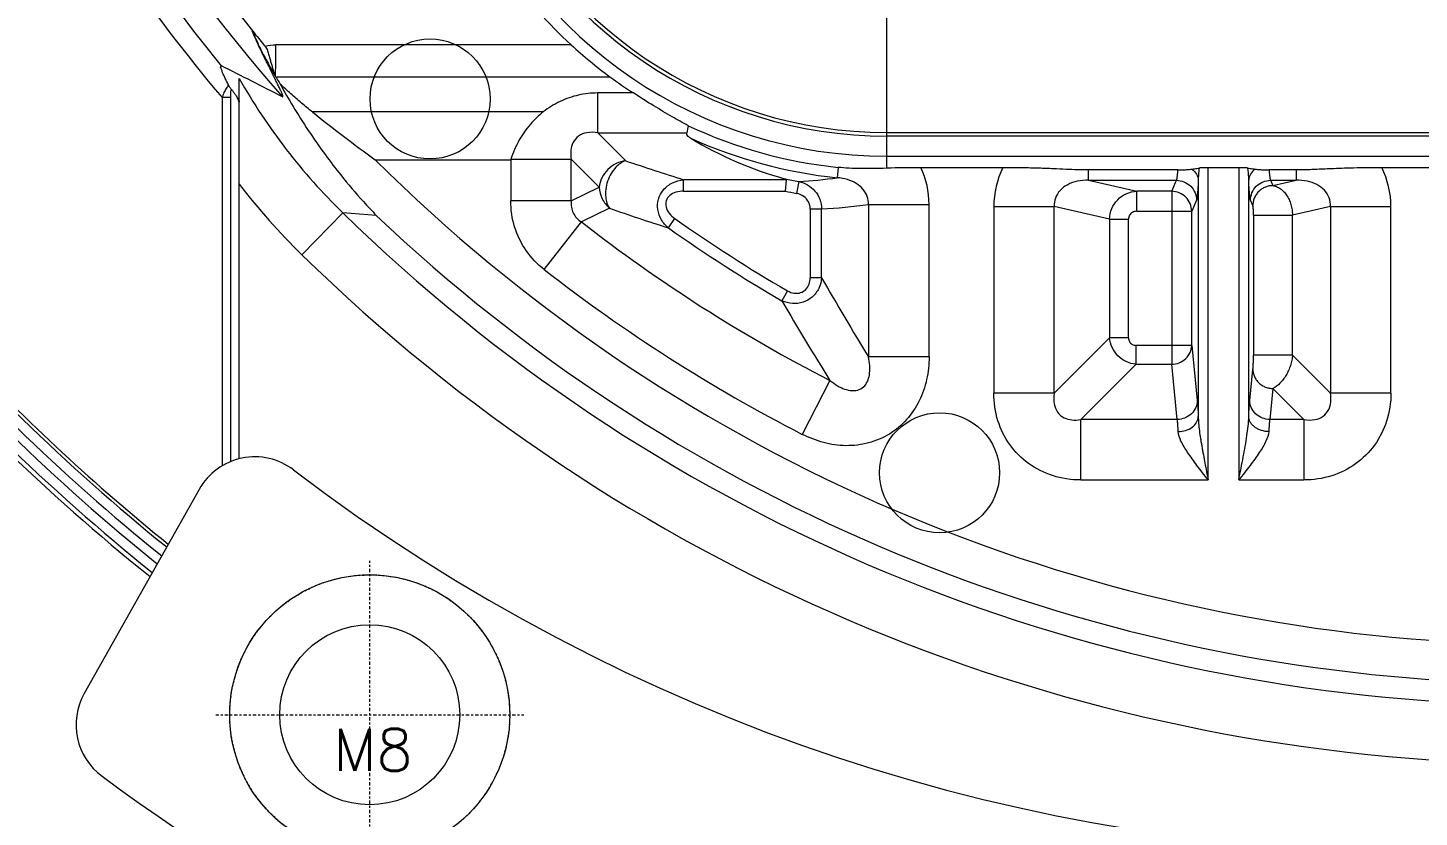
# Model space of a CAD drawing. Header units: millimetres. Extents: x 2432 to 4206, y 1282 to 1824.
# Drawn here: x 2733.2 to 2802.7, y 1474.6 to 1514 of the extents above; entities that cross this region are included whole.
import ezdxf

# ---------------------------------------------------------------- set-up
doc = ezdxf.new("R2010")
doc.units = ezdxf.units.MM
doc.linetypes.add('CENTER', pattern=[0.6, 0.375, -0.075, 0.075, -0.075])
doc.linetypes.add('HIDDEN', pattern=[0.2, 0.1, -0.1])
doc.layers.add('core', color=7, linetype='Continuous', lineweight=20)
doc.layers.add('screw', color=33, linetype='Continuous', lineweight=13)
doc.styles.add('TXT', font='txt.shx', dxfattribs={"bigfont": 'gbcbig.shx'})

# ---------------------------------------------------------------- blocks, each defined once
blk = doc.blocks.new('screw_m8_i')
at = {"layer": 'screw', "color": 1, "linetype": 'CENTER', "ltscale": 0.435384}
for p, q in [((0, -7.7), (0, 7.7)), ((-7.7, 0), (7.7, 0))]:
    blk.add_line(p, q, dxfattribs=at)
at = {"layer": 'screw', "color": 8, "linetype": 'HIDDEN', "ltscale": 0.435384}
blk.add_circle((0, 0), 7, dxfattribs=at)
at = {"layer": 'screw'}
blk.add_circle((0, 0), 4.5, dxfattribs=at)
at = {"layer": 'screw', "color": 6, "style": 'TXT'}
blk.add_text('M8', height=2.1, dxfattribs=at).set_placement((-1.82, -2.8))

msp = doc.modelspace()

# ---------------------------------------------------------------- linework, layer by layer
at = {"layer": 'core'}
for p, q in [((2776.116, 1507.026), (2776.116, 1517.465)), ((2760.335, 1513.196), (2745.569, 1513.196)), ((2743.751, 1492.501), (2743.751, 1511.514)), ((2745.57, 1511.601), (2762.271, 1511.601)), ((2761.668, 1508.795), (2761.668, 1510.788)), ((2763.453, 1510.788), (2761.668, 1510.788)), ((2742.885, 1510.557), (2742.885, 1492.144)), ((2743.318, 1510.556), (2742.885, 1510.557)), ((2743.318, 1492.36), (2743.318, 1510.556)), ((2743.751, 1510.401), (2743.751, 1510.327)), ((2758.944, 1509.842), (2747.401, 1509.842)), ((2761.668, 1508.795), (2763.065, 1507.398)), ((2761.668, 1508.795), (2766.117, 1508.795)), ((2776.116, 1508.809), (2820.336, 1508.809)), ((2820.336, 1508.63), (2776.116, 1508.63)), ((2750.542, 1507.449), (2757.319, 1507.449)), ((2757.319, 1507.472), (2757.319, 1505.388)), ((2757.319, 1507.472), (2760.344, 1507.472)), ((2761.741, 1506.075), (2760.344, 1507.472)), ((2760.344, 1505.388), (2760.344, 1507.472)), ((2776.116, 1507.625), (2820.336, 1507.625)), ((2773.689, 1507.067), (2773.635, 1506.55)), ((2781.921, 1507.054), (2777.823, 1507.054)), ((2790.673, 1506.941), (2786.206, 1506.941)), ((2786.206, 1506.421), (2786.206, 1506.941)), ((2793.713, 1507.054), (2792.187, 1507.054)), ((2792.187, 1491.438), (2792.187, 1507.054)), ((2793.713, 1507.054), (2793.713, 1491.438)), ((2796.579, 1506.941), (2795.227, 1506.941)), ((2796.579, 1506.941), (2796.579, 1506.421)), ((2805.217, 1507.054), (2800.863, 1507.054)), ((2760.344, 1505.388), (2761.741, 1506.075)), ((2765.963, 1505.881), (2765.963, 1506.448)), ((2771.105, 1506.448), (2765.963, 1506.448)), ((2765.963, 1505.881), (2771.046, 1505.881)), ((2771.046, 1505.881), (2771.105, 1506.448)), ((2771.718, 1506.359), (2771.61, 1505.77)), ((2786.206, 1506.421), (2790.603, 1506.421)), ((2786.206, 1506.421), (2788.611, 1505.871)), ((2790.36, 1505.871), (2788.611, 1505.871)), ((2788.611, 1504.874), (2788.611, 1505.871)), ((2790.36, 1505.871), (2790.603, 1506.421)), ((2790.36, 1505.871), (2790.36, 1497.226)), ((2791.687, 1506.438), (2791.687, 1494.61)), ((2794.213, 1494.61), (2794.213, 1506.438)), ((2795.297, 1506.421), (2796.579, 1506.421)), ((2795.297, 1506.421), (2795.415, 1506.155)), ((2795.415, 1506.155), (2796.579, 1506.421)), ((2760.344, 1505.388), (2757.319, 1505.388)), ((2775.205, 1505.214), (2775.205, 1497.589)), ((2775.205, 1505.214), (2778.231, 1505.214)), ((2778.231, 1497.589), (2778.231, 1505.214)), ((2791.603, 1505.424), (2791.359, 1504.874)), ((2794.415, 1505.158), (2794.297, 1505.424)), ((2746.875, 1502.702), (2748.928, 1504.8)), ((2750.597, 1504.669), (2748.928, 1504.8)), ((2762.261, 1505.023), (2760.854, 1504.344)), ((2765.2, 1504.043), (2765.527, 1504.506)), ((2772.29, 1504.989), (2772.29, 1501.548)), ((2772.29, 1504.989), (2772.858, 1504.989)), ((2772.858, 1501.548), (2772.858, 1504.989)), ((2781.465, 1505.114), (2781.465, 1495.787)), ((2781.465, 1505.114), (2784.491, 1505.114)), ((2787.253, 1504.483), (2784.491, 1505.114)), ((2784.491, 1495.787), (2784.491, 1505.114)), ((2787.253, 1504.483), (2788.198, 1504.483)), ((2787.253, 1504.483), (2787.253, 1498.549)), ((2788.198, 1498.549), (2788.198, 1504.483)), ((2788.611, 1504.874), (2791.359, 1504.874)), ((2791.359, 1498.171), (2791.359, 1504.874)), ((2794.453, 1504.681), (2796.398, 1504.681)), ((2794.453, 1504.681), (2794.453, 1497.683)), ((2798.294, 1505.114), (2796.398, 1504.681)), ((2796.398, 1497.683), (2796.398, 1504.681)), ((2798.294, 1505.114), (2801.32, 1505.114)), ((2798.294, 1505.114), (2798.294, 1495.787)), ((2801.32, 1495.787), (2801.32, 1505.114)), ((2758.995, 1501.957), (2760.854, 1504.344)), ((2772.858, 1501.548), (2772.29, 1501.548)), ((2771.154, 1500.895), (2770.869, 1500.404)), ((2784.491, 1495.787), (2787.253, 1498.549)), ((2788.198, 1498.549), (2787.253, 1498.549)), ((2778.231, 1497.589), (2775.205, 1497.589)), ((2791.359, 1498.171), (2788.577, 1498.171)), ((2788.577, 1497.226), (2788.577, 1498.171)), ((2791.359, 1498.171), (2791.639, 1495.409)), ((2796.398, 1497.683), (2794.453, 1497.683)), ((2796.398, 1497.683), (2798.294, 1495.787)), ((2788.577, 1497.226), (2785.814, 1494.463)), ((2788.577, 1497.226), (2790.36, 1497.226)), ((2790.64, 1494.463), (2790.36, 1497.226)), ((2794.261, 1495.409), (2794.418, 1496.961)), ((2773.277, 1496.412), (2771.894, 1493.721)), ((2784.491, 1495.787), (2781.465, 1495.787)), ((2795.418, 1496.016), (2795.26, 1494.463)), ((2796.97, 1494.463), (2795.418, 1496.016)), ((2801.32, 1495.787), (2798.294, 1495.787)), ((2790.64, 1494.463), (2785.814, 1494.463)), ((2785.814, 1491.438), (2785.814, 1494.463)), ((2796.97, 1494.463), (2795.26, 1494.463)), ((2796.97, 1494.463), (2796.97, 1491.438)), ((2785.814, 1491.438), (2792.187, 1491.438)), ((2793.713, 1491.438), (2796.97, 1491.438)), ((2741.738, 1490.966), (2736.001, 1480.769))]:
    msp.add_line(p, q, dxfattribs=at)
for centre, radius in [((2753.287, 1510.489), 3), ((2778.757, 1491.799), 3), ((2750.27, 1479.701), 7), ((2750.27, 1479.701), 4.5)]:
    msp.add_circle(centre, radius, dxfattribs=at)
for centre, radius, start, end in [((2809.281, 1566.489), 84.503, 182.75328, 221.40986), ((2809.281, 1566.489), 83.513, 182.75328, 219.05351), ((2776.116, 1530.309), 22.684, 65, 270), ((2776.116, 1530.309), 21.679, 65, 270), ((2776.116, 1530.309), 21.5, 65, 270), ((2809.281, 1566.489), 85.826, 207.99191, 219.28428), ((2809.281, 1566.489), 86.815, 208.76351, 220.11081), ((2776.116, 1530.309), 23.279, 204.56468, 227.31831), ((2803.251, 1566.489), 102.331, 208.93165, 231.31336), ((2803.251, 1566.489), 102.106, 208.92854, 231.29263), ((2803.251, 1566.489), 101.607, 209.11833, 231.2463), ((2803.251, 1566.489), 101.159, 209.25993, 231.20428), ((2803.251, 1566.489), 100.659, 209.19379, 231.15706), ((2808.497, 1565.85), 82.501, 219.05168, 219.65896), ((2775.587, 1529.739), 22.501, 227.3264, 233.71754), ((2552.809, 1134.295), 422.952, 62.83571, 63.2997), ((2769.488, 1526.013), 29.542, 209.40081, 225.89388), ((2771.703, 1527.065), 30.365, 210.61398, 211.42562), ((2728.001, 1503.578), 17.135, 23.19551, 24.06571), ((2734.665, 1504.769), 10.69, 31.79263, 32.81096), ((2803.565, 1580.329), 90.127, 231.45233, 233.9626), ((2915.031, 1475.933), 152.497, 167.4184, 167.55535), ((2776.116, 1530.309), 23.368, 244.87901, 264.0382), ((2776.116, 1530.309), 23.888, 245.7813, 264.0382), ((2809.281, 1566.489), 83.282, 225.14633, 267.20266), ((2814.166, 1658.294), 159.314, 251.2913, 252.38809), ((2770.165, 1531.618), 25.307, 273.51894, 277.88215), ((2777.833, 1455.144), 51.91, 90.01162, 91.89547), ((2773.884, 1505.215), 4.347, 359.98435, 25.02834), ((2785.81, 1505.116), 4.345, 153.50259, 180.01412), ((2796.975, 1505.116), 4.344, 359.98446, 26.49882), ((2769.848, 1526.21), 32.868, 217.43822, 225.6592), ((2776.116, 1530.309), 24.351, 257.90147, 259.59393), ((2776.116, 1530.309), 24.949, 258.27416, 259.59393), ((2771.487, 1531.699), 26.745, 272.93737, 277.99136), ((2809.281, 1566.489), 86.302, 225.62682, 267.84392), ((2809.281, 1566.489), 85.238, 226.49032, 267.20136), ((2814.251, 1655.939), 159.62, 250.9912, 252.10321), ((2809.281, 1566.489), 75.871, 234.78115, 239.83223), ((2809.281, 1566.489), 78.785, 232.0722, 242.80656), ((2809.281, 1566.489), 76.438, 234.78115, 239.83223), ((2809.281, 1566.489), 89.237, 225.62682, 268.15566), ((2809.281, 1566.489), 81.811, 232.0722, 242.80656), ((2925.938, 1589.64), 176.617, 209.91871, 211.41194), ((2926.473, 1591.533), 180.325, 210.3552, 211.83661), ((2803.251, 1566.489), 100.5, 223.15179, 231.1419), ((2744.527, 1489.397), 3.2, 52.70186, 150.6372), ((2803.251, 1566.489), 93.711, 232.70186, 307.32513), ((2738.79, 1479.2), 3.2, 150.6372, 233.55477), ((2803.251, 1566.489), 111.711, 233.55477, 306.46929)]:
    msp.add_arc(centre, radius, start, end, dxfattribs=at)
for centre, major_axis, ratio, start_param, end_param in [((2776.116, 1530.456), (0, 23.392), 0.99998, -3.774967, -3.713649), ((2776.116, 1525.749), (0, 19.951), 0.973528, -3.670431, -3.407487)]:
    msp.add_ellipse(centre, major_axis=major_axis, ratio=ratio, start_param=start_param, end_param=end_param, dxfattribs=at)
for points, knots in [([(2745.905, 1510.595), (2745.913, 1510.591), (2745.958, 1510.624), (2745.898, 1510.701), (2745.872, 1510.801), (2745.806, 1510.937), (2745.727, 1511.108), (2745.643, 1511.277), (2745.559, 1511.445), (2745.469, 1511.625), (2745.352, 1511.859), (2745.238, 1512.09), (2745.127, 1512.315), (2745.025, 1512.521), (2744.905, 1512.768), (2744.766, 1513.062), (2744.582, 1513.44), (2744.467, 1513.732), (2744.392, 1513.896)], [0, 0, 0, 0, 0.00796, 0.031915, 0.060266, 0.099104, 0.152725, 0.215834, 0.253032, 0.306629, 0.380841, 0.46729, 0.517957, 0.586216, 0.655677, 0.743122, 0.852204, 1, 1, 1, 1]), ([(2744.394, 1513.897), (2744.517, 1513.626), (2744.742, 1513.102), (2745.134, 1512.364), (2745.396, 1511.895), (2745.53, 1511.667)], [0, 0, 0, 0, 0.356096, 0.682926, 1, 1, 1, 1]), ([(2745.048, 1513.122), (2745.036, 1513.128), (2745.008, 1513.138), (2745.023, 1513.18), (2744.995, 1513.19), (2744.983, 1513.196)], [0, 0, 0, 0, 0.38245, 0.614128, 1, 1, 1, 1]), ([(2745.048, 1513.122), (2745.092, 1513.052), (2745.164, 1512.908), (2745.219, 1512.677), (2745.288, 1512.47), (2745.343, 1512.268), (2745.399, 1512.082), (2745.444, 1511.909), (2745.488, 1511.75), (2745.531, 1511.658), (2745.559, 1511.612)], [0, 0, 0, 0, 0.154195, 0.298521, 0.445219, 0.564068, 0.691592, 0.809696, 0.899409, 1, 1, 1, 1]), ([(2745.559, 1511.651), (2745.564, 1511.826), (2745.571, 1512.17), (2745.568, 1512.685), (2745.569, 1513.026), (2745.569, 1513.196)], [0, 0, 0, 0, 0.338842, 0.669299, 1, 1, 1, 1]), ([(2743.216, 1511.176), (2743.182, 1511.241), (2743.119, 1511.367), (2743.03, 1511.553), (2742.954, 1511.724), (2742.883, 1511.88), (2742.856, 1512.012), (2742.794, 1512.103), (2742.841, 1512.151), (2742.852, 1512.146)], [0, 0, 0, 0, 0.205608, 0.397896, 0.575971, 0.735384, 0.871991, 0.966877, 1, 1, 1, 1]), ([(2745.57, 1511.601), (2745.565, 1511.609), (2745.551, 1511.623), (2745.555, 1511.643), (2745.559, 1511.651)], [0, 0, 0, 0, 0.515323, 1, 1, 1, 1]), ([(2743.216, 1511.176), (2743.17, 1511.129), (2743.082, 1511.011), (2742.977, 1510.8), (2742.914, 1510.642), (2742.886, 1510.557)], [0, 0, 0, 0, 0.278551, 0.617057, 1, 1, 1, 1]), ([(2743.358, 1510.964), (2743.34, 1510.983), (2743.306, 1511.026), (2743.258, 1511.097), (2743.229, 1511.149), (2743.216, 1511.176)], [0, 0, 0, 0, 0.303895, 0.648281, 1, 1, 1, 1]), ([(2743.318, 1510.556), (2743.318, 1510.608), (2743.32, 1510.706), (2743.328, 1510.843), (2743.345, 1510.926), (2743.358, 1510.964)], [0, 0, 0, 0, 0.384082, 0.708698, 1, 1, 1, 1]), ([(2743.358, 1510.964), (2743.39, 1510.929), (2743.455, 1510.847), (2743.55, 1510.713), (2743.614, 1510.616), (2743.647, 1510.565)], [0, 0, 0, 0, 0.291338, 0.63428, 1, 1, 1, 1]), ([(2745.79, 1511.234), (2746, 1510.855), (2746.452, 1510.071), (2747.203, 1508.887), (2748, 1507.748), (2748.914, 1506.555), (2749.768, 1505.55), (2750.38, 1504.895), (2750.597, 1504.669)], [0, 0, 0, 0, 0.159214, 0.332534, 0.515297, 0.670392, 0.884928, 1, 1, 1, 1]), ([(2747.401, 1509.842), (2747.22, 1509.987), (2746.857, 1510.285), (2746.321, 1510.75), (2745.968, 1511.07), (2745.791, 1511.233)], [0, 0, 0, 0, 0.328098, 0.662001, 1, 1, 1, 1]), ([(2761.668, 1510.788), (2761.347, 1510.788), (2760.699, 1510.716), (2759.769, 1510.395), (2759.206, 1510.046), (2758.945, 1509.842)], [0, 0, 0, 0, 0.328583, 0.660689, 1, 1, 1, 1]), ([(2766.196, 1509.151), (2765.926, 1509.297), (2765.348, 1509.624), (2764.428, 1510.16), (2763.786, 1510.565), (2763.453, 1510.788)], [0, 0, 0, 0, 0.288163, 0.623256, 1, 1, 1, 1]), ([(2758.944, 1509.842), (2758.709, 1509.658), (2758.263, 1509.225), (2757.7, 1508.424), (2757.428, 1507.799), (2757.319, 1507.461)], [0, 0, 0, 0, 0.306813, 0.634194, 1, 1, 1, 1]), ([(2761.668, 1508.795), (2761.489, 1508.827), (2761.151, 1508.841), (2760.69, 1508.666), (2760.408, 1508.325), (2760.3, 1507.904), (2760.318, 1507.621), (2760.344, 1507.472)], [0, 0, 0, 0, 0.240097, 0.436772, 0.630518, 0.799875, 1, 1, 1, 1]), ([(2766.317, 1508.523), (2766.273, 1508.55), (2766.199, 1508.601), (2766.121, 1508.695), (2766.111, 1508.767), (2766.117, 1508.795)], [0, 0, 0, 0, 0.431941, 0.750809, 1, 1, 1, 1]), ([(2763.065, 1507.398), (2762.901, 1507.381), (2762.572, 1507.284), (2762.155, 1506.984), (2761.856, 1506.568), (2761.759, 1506.239), (2761.741, 1506.075)], [0, 0, 0, 0, 0.24677, 0.500032, 0.753278, 1, 1, 1, 1]), ([(2763.065, 1507.398), (2762.878, 1507.34), (2762.598, 1507.141), (2762.323, 1506.762), (2762.146, 1506.386), (2762.058, 1505.979), (2762.047, 1505.512), (2762.148, 1505.183), (2762.261, 1505.023)], [0, 0, 0, 0, 0.20962, 0.348716, 0.499995, 0.651275, 0.790374, 1, 1, 1, 1]), ([(2775.205, 1505.214), (2775.21, 1505.348), (2775.165, 1505.628), (2774.941, 1505.999), (2774.59, 1506.288), (2774.143, 1506.482), (2773.81, 1506.54), (2773.635, 1506.55)], [0, 0, 0, 0, 0.176955, 0.363331, 0.559441, 0.768472, 1, 1, 1, 1]), ([(2776.116, 1507.026), (2775.883, 1507.018), (2775.445, 1507.007), (2774.817, 1507.004), (2774.24, 1507.021), (2773.869, 1507.049), (2773.689, 1507.067)], [0, 0, 0, 0, 0.288092, 0.540685, 0.776551, 1, 1, 1, 1]), ([(2786.206, 1506.941), (2786.024, 1506.941), (2785.648, 1506.947), (2785.062, 1506.97), (2784.416, 1506.999), (2783.684, 1507.027), (2782.842, 1507.048), (2782.241, 1507.054), (2781.921, 1507.054)], [0, 0, 0, 0, 0.127279, 0.262926, 0.410731, 0.579624, 0.775998, 1, 1, 1, 1]), ([(2790.603, 1506.421), (2790.614, 1506.438), (2790.626, 1506.495), (2790.643, 1506.601), (2790.659, 1506.756), (2790.668, 1506.874), (2790.673, 1506.941)], [0, 0, 0, 0, 0.114718, 0.321589, 0.617957, 1, 1, 1, 1]), ([(2790.676, 1506.941), (2790.761, 1506.941), (2790.925, 1506.944), (2791.156, 1506.958), (2791.301, 1506.972), (2791.369, 1506.98)], [0, 0, 0, 0, 0.368136, 0.707588, 1, 1, 1, 1]), ([(2791.369, 1506.98), (2791.413, 1506.985), (2791.499, 1506.996), (2791.62, 1507.013), (2791.697, 1507.025), (2791.733, 1507.031)], [0, 0, 0, 0, 0.369164, 0.70274, 1, 1, 1, 1]), ([(2791.369, 1506.98), (2791.463, 1506.912), (2791.614, 1506.75), (2791.684, 1506.537), (2791.687, 1506.438)], [0, 0, 0, 0, 0.540878, 1, 1, 1, 1]), ([(2791.731, 1507.031), (2791.725, 1506.979), (2791.704, 1506.782), (2791.689, 1506.584), (2791.687, 1506.438)], [0, 0, 0, 0, 0.264536, 1, 1, 1, 1]), ([(2792.187, 1507.054), (2792.125, 1507.054), (2792.01, 1507.052), (2791.859, 1507.045), (2791.769, 1507.037), (2791.733, 1507.031)], [0, 0, 0, 0, 0.407886, 0.757994, 1, 1, 1, 1]), ([(2794.169, 1507.031), (2794.133, 1507.037), (2794.043, 1507.045), (2793.891, 1507.052), (2793.775, 1507.054), (2793.713, 1507.054)], [0, 0, 0, 0, 0.241407, 0.591544, 1, 1, 1, 1]), ([(2794.169, 1507.031), (2794.204, 1507.025), (2794.28, 1507.013), (2794.401, 1506.996), (2794.487, 1506.985), (2794.532, 1506.98)], [0, 0, 0, 0, 0.293918, 0.628991, 1, 1, 1, 1]), ([(2794.213, 1506.438), (2794.212, 1506.485), (2794.206, 1506.683), (2794.187, 1506.88), (2794.169, 1507.031)], [0, 0, 0, 0, 0.235374, 1, 1, 1, 1]), ([(2794.532, 1506.98), (2794.437, 1506.912), (2794.286, 1506.75), (2794.216, 1506.537), (2794.213, 1506.438)], [0, 0, 0, 0, 0.540878, 1, 1, 1, 1]), ([(2794.532, 1506.98), (2794.599, 1506.972), (2794.744, 1506.958), (2794.975, 1506.944), (2795.139, 1506.941), (2795.224, 1506.941)], [0, 0, 0, 0, 0.292311, 0.631786, 1, 1, 1, 1]), ([(2795.227, 1506.941), (2795.232, 1506.874), (2795.241, 1506.756), (2795.257, 1506.601), (2795.274, 1506.495), (2795.287, 1506.438), (2795.297, 1506.421)], [0, 0, 0, 0, 0.382043, 0.678411, 0.885282, 1, 1, 1, 1]), ([(2800.863, 1507.054), (2800.625, 1507.054), (2800.156, 1507.051), (2799.487, 1507.037), (2798.888, 1507.019), (2798.376, 1506.998), (2797.937, 1506.98), (2797.552, 1506.963), (2797.207, 1506.951), (2796.887, 1506.943), (2796.68, 1506.941), (2796.579, 1506.941)], [0, 0, 0, 0, 0.166541, 0.328578, 0.468187, 0.58609, 0.687193, 0.775798, 0.855381, 0.928973, 1, 1, 1, 1]), ([(2761.741, 1506.075), (2761.752, 1505.875), (2761.86, 1505.479), (2762.109, 1505.152), (2762.261, 1505.023)], [0, 0, 0, 0, 0.5, 1, 1, 1, 1]), ([(2765.199, 1504.043), (2765.063, 1504.156), (2764.824, 1504.434), (2764.637, 1504.944), (2764.661, 1505.49), (2764.928, 1505.981), (2765.388, 1506.331), (2765.77, 1506.433), (2765.963, 1506.448)], [0, 0, 0, 0, 0.162174, 0.327986, 0.485867, 0.647385, 0.823257, 1, 1, 1, 1]), ([(2765.963, 1505.881), (2765.831, 1505.881), (2765.582, 1505.849), (2765.258, 1505.69), (2765.061, 1505.412), (2765.06, 1505.07), (2765.232, 1504.752), (2765.419, 1504.582), (2765.527, 1504.506)], [0, 0, 0, 0, 0.186977, 0.352745, 0.499384, 0.646312, 0.812534, 1, 1, 1, 1]), ([(2771.105, 1506.448), (2771.107, 1506.467), (2771.057, 1506.484), (2771.028, 1506.494), (2771.013, 1506.499)], [0, 0, 0, 0, 0.538858, 1, 1, 1, 1]), ([(2771.718, 1506.359), (2771.873, 1506.328), (2772.175, 1506.212), (2772.544, 1505.9), (2772.796, 1505.48), (2772.857, 1505.154), (2772.858, 1504.989)], [0, 0, 0, 0, 0.247239, 0.493958, 0.742826, 1, 1, 1, 1]), ([(2786.206, 1506.421), (2786.017, 1506.429), (2785.655, 1506.402), (2785.158, 1506.23), (2784.765, 1505.938), (2784.524, 1505.546), (2784.482, 1505.252), (2784.491, 1505.114)], [0, 0, 0, 0, 0.233788, 0.444683, 0.643716, 0.828752, 1, 1, 1, 1]), ([(2787.253, 1504.483), (2787.256, 1504.664), (2787.334, 1505.024), (2787.638, 1505.474), (2788.079, 1505.786), (2788.433, 1505.868), (2788.611, 1505.871)], [0, 0, 0, 0, 0.255067, 0.503403, 0.749833, 1, 1, 1, 1]), ([(2791.359, 1504.874), (2791.359, 1505.004), (2791.306, 1505.265), (2791.083, 1505.596), (2790.752, 1505.818), (2790.489, 1505.871), (2790.36, 1505.871)], [0, 0, 0, 0, 0.249614, 0.499599, 0.749819, 1, 1, 1, 1]), ([(2790.603, 1506.421), (2790.729, 1506.42), (2790.989, 1506.364), (2791.331, 1506.149), (2791.545, 1505.808), (2791.602, 1505.549), (2791.603, 1505.424)], [0, 0, 0, 0, 0.242665, 0.500405, 0.757886, 1, 1, 1, 1]), ([(2791.687, 1506.438), (2791.681, 1506.27), (2791.67, 1505.986), (2791.638, 1505.651), (2791.625, 1505.477), (2791.603, 1505.425)], [0, 0, 0, 0, 0.497086, 0.835065, 1, 1, 1, 1]), ([(2794.297, 1505.424), (2794.275, 1505.475), (2794.263, 1505.648), (2794.23, 1505.983), (2794.22, 1506.269), (2794.213, 1506.438)], [0, 0, 0, 0, 0.162817, 0.500868, 1, 1, 1, 1]), ([(2794.297, 1505.424), (2794.298, 1505.549), (2794.355, 1505.808), (2794.569, 1506.149), (2794.911, 1506.364), (2795.171, 1506.42), (2795.297, 1506.421)], [0, 0, 0, 0, 0.242113, 0.499594, 0.757334, 1, 1, 1, 1]), ([(2795.415, 1506.155), (2795.385, 1506.155), (2795.324, 1506.152), (2795.232, 1506.139), (2795.139, 1506.117), (2795.046, 1506.085), (2794.955, 1506.044), (2794.867, 1505.992), (2794.784, 1505.932), (2794.708, 1505.863), (2794.639, 1505.786), (2794.578, 1505.704), (2794.527, 1505.616), (2794.485, 1505.525), (2794.453, 1505.433), (2794.431, 1505.34), (2794.418, 1505.248), (2794.415, 1505.188), (2794.415, 1505.158)], [0, 0, 0, 0, 0.057318, 0.116584, 0.177613, 0.240192, 0.304065, 0.36894, 0.434495, 0.500387, 0.566261, 0.631767, 0.696564, 0.760334, 0.822791, 0.883686, 0.94281, 1, 1, 1, 1]), ([(2795.415, 1506.155), (2795.479, 1506.147), (2795.611, 1506.112), (2795.794, 1506.011), (2795.932, 1505.892), (2796.033, 1505.777), (2796.104, 1505.679), (2796.169, 1505.573), (2796.226, 1505.459), (2796.276, 1505.339), (2796.318, 1505.214), (2796.352, 1505.084), (2796.373, 1504.97), (2796.386, 1504.874), (2796.395, 1504.784), (2796.398, 1504.72), (2796.398, 1504.681)], [0, 0, 0, 0, 0.101942, 0.209851, 0.32537, 0.386249, 0.449193, 0.514079, 0.580642, 0.64865, 0.717829, 0.78788, 0.85848, 0.899108, 0.939744, 1, 1, 1, 1]), ([(2798.294, 1505.114), (2798.302, 1505.26), (2798.256, 1505.561), (2798.006, 1505.951), (2797.617, 1506.234), (2797.127, 1506.403), (2796.768, 1506.429), (2796.579, 1506.421)], [0, 0, 0, 0, 0.180767, 0.364613, 0.559468, 0.765717, 1, 1, 1, 1]), ([(2758.995, 1501.957), (2758.651, 1502.228), (2758.035, 1502.871), (2757.449, 1504.069), (2757.321, 1504.95), (2757.319, 1505.388)], [0, 0, 0, 0, 0.333227, 0.666431, 1, 1, 1, 1]), ([(2760.344, 1505.388), (2760.333, 1505.284), (2760.337, 1505.077), (2760.43, 1504.783), (2760.605, 1504.529), (2760.766, 1504.399), (2760.854, 1504.344)], [0, 0, 0, 0, 0.256056, 0.500698, 0.745044, 1, 1, 1, 1]), ([(2772.29, 1504.989), (2772.288, 1505.109), (2772.231, 1505.355), (2771.978, 1505.647), (2771.736, 1505.743), (2771.61, 1505.77)], [0, 0, 0, 0, 0.321705, 0.652962, 1, 1, 1, 1]), ([(2794.453, 1504.681), (2794.453, 1504.692), (2794.453, 1504.718), (2794.453, 1504.758), (2794.452, 1504.799), (2794.451, 1504.838), (2794.449, 1504.876), (2794.447, 1504.913), (2794.445, 1504.949), (2794.442, 1504.982), (2794.44, 1505.014), (2794.436, 1505.051), (2794.431, 1505.091), (2794.424, 1505.129), (2794.419, 1505.15), (2794.415, 1505.158)], [0, 0, 0, 0, 0.06938, 0.163666, 0.245873, 0.327317, 0.407245, 0.484922, 0.559627, 0.630679, 0.6973, 0.758881, 0.865271, 0.946624, 1, 1, 1, 1]), ([(2788.611, 1504.874), (2788.538, 1504.871), (2788.394, 1504.839), (2788.236, 1504.688), (2788.2, 1504.55), (2788.198, 1504.483)], [0, 0, 0, 0, 0.349302, 0.67928, 1, 1, 1, 1]), ([(2772.858, 1501.549), (2772.846, 1501.364), (2772.749, 1501.002), (2772.417, 1500.564), (2771.944, 1500.291), (2771.398, 1500.224), (2771.034, 1500.321), (2770.869, 1500.404)], [0, 0, 0, 0, 0.205262, 0.403683, 0.594963, 0.794361, 1, 1, 1, 1]), ([(2771.154, 1500.895), (2771.258, 1500.837), (2771.475, 1500.754), (2771.813, 1500.783), (2772.086, 1500.953), (2772.256, 1501.226), (2772.289, 1501.439), (2772.29, 1501.548)], [0, 0, 0, 0, 0.220978, 0.419452, 0.608042, 0.797095, 1, 1, 1, 1]), ([(2788.577, 1497.226), (2788.408, 1497.238), (2788.073, 1497.328), (2787.654, 1497.627), (2787.356, 1498.046), (2787.265, 1498.38), (2787.253, 1498.549)], [0, 0, 0, 0, 0.251457, 0.5, 0.748543, 1, 1, 1, 1]), ([(2788.198, 1498.549), (2788.201, 1498.483), (2788.23, 1498.349), (2788.378, 1498.203), (2788.511, 1498.173), (2788.577, 1498.171)], [0, 0, 0, 0, 0.340046, 0.664084, 1, 1, 1, 1]), ([(2773.277, 1496.412), (2773.397, 1496.315), (2773.631, 1496.151), (2774.003, 1495.972), (2774.374, 1495.886), (2774.743, 1495.93), (2775.032, 1496.138), (2775.198, 1496.444), (2775.271, 1496.793), (2775.273, 1497.182), (2775.235, 1497.448), (2775.205, 1497.59)], [0, 0, 0, 0, 0.135662, 0.248799, 0.360516, 0.466456, 0.563164, 0.660525, 0.765054, 0.87327, 1, 1, 1, 1]), ([(2790.36, 1497.226), (2790.489, 1497.227), (2790.747, 1497.278), (2791.077, 1497.486), (2791.302, 1497.799), (2791.357, 1498.048), (2791.359, 1498.171)], [0, 0, 0, 0, 0.255807, 0.508901, 0.75679, 1, 1, 1, 1]), ([(2794.418, 1496.961), (2794.424, 1497.015), (2794.431, 1497.1), (2794.438, 1497.218), (2794.444, 1497.315), (2794.448, 1497.412), (2794.45, 1497.493), (2794.452, 1497.555), (2794.453, 1497.6), (2794.453, 1497.642), (2794.453, 1497.669), (2794.453, 1497.683)], [0, 0, 0, 0, 0.225401, 0.354914, 0.490232, 0.626972, 0.760439, 0.824542, 0.886175, 0.944823, 1, 1, 1, 1]), ([(2796.398, 1497.683), (2796.395, 1497.64), (2796.386, 1497.555), (2796.365, 1497.426), (2796.335, 1497.297), (2796.286, 1497.125), (2796.206, 1496.916), (2796.084, 1496.679), (2795.94, 1496.464), (2795.734, 1496.225), (2795.55, 1496.08), (2795.418, 1496.016)], [0, 0, 0, 0, 0.063473, 0.128368, 0.194374, 0.261154, 0.395579, 0.528853, 0.658038, 0.780831, 1, 1, 1, 1]), ([(2794.418, 1496.961), (2794.419, 1496.933), (2794.422, 1496.876), (2794.436, 1496.789), (2794.458, 1496.701), (2794.491, 1496.614), (2794.533, 1496.528), (2794.584, 1496.446), (2794.645, 1496.367), (2794.714, 1496.295), (2794.791, 1496.23), (2794.873, 1496.172), (2794.961, 1496.124), (2795.051, 1496.084), (2795.143, 1496.053), (2795.236, 1496.032), (2795.328, 1496.019), (2795.388, 1496.016), (2795.418, 1496.016)], [0, 0, 0, 0, 0.055599, 0.113163, 0.172591, 0.233745, 0.296443, 0.360453, 0.425502, 0.491272, 0.557412, 0.623547, 0.689295, 0.75428, 0.818144, 0.880565, 0.941263, 1, 1, 1, 1]), ([(2785.814, 1491.438), (2785.339, 1491.438), (2784.409, 1491.577), (2783.168, 1492.2), (2782.211, 1493.165), (2781.6, 1494.4), (2781.465, 1495.319), (2781.465, 1495.787)], [0, 0, 0, 0, 0.208486, 0.405045, 0.599612, 0.794593, 1, 1, 1, 1]), ([(2784.491, 1495.787), (2784.459, 1495.608), (2784.445, 1495.27), (2784.62, 1494.809), (2784.961, 1494.527), (2785.382, 1494.419), (2785.665, 1494.437), (2785.814, 1494.463)], [0, 0, 0, 0, 0.240097, 0.436772, 0.630518, 0.799875, 1, 1, 1, 1]), ([(2791.639, 1495.409), (2791.638, 1495.29), (2791.578, 1495.043), (2791.36, 1494.721), (2791.021, 1494.519), (2790.765, 1494.465), (2790.64, 1494.463)], [0, 0, 0, 0, 0.236014, 0.491001, 0.751725, 1, 1, 1, 1]), ([(2791.639, 1495.409), (2791.65, 1495.298), (2791.669, 1495.032), (2791.681, 1494.766), (2791.687, 1494.61)], [0, 0, 0, 0, 0.417361, 1, 1, 1, 1]), ([(2794.213, 1494.61), (2794.219, 1494.766), (2794.232, 1495.032), (2794.25, 1495.298), (2794.261, 1495.409)], [0, 0, 0, 0, 0.582639, 1, 1, 1, 1]), ([(2795.26, 1494.463), (2795.135, 1494.465), (2794.879, 1494.519), (2794.54, 1494.721), (2794.322, 1495.043), (2794.262, 1495.29), (2794.261, 1495.409)], [0, 0, 0, 0, 0.248275, 0.508999, 0.763986, 1, 1, 1, 1]), ([(2801.32, 1495.787), (2801.32, 1495.312), (2801.181, 1494.382), (2800.557, 1493.141), (2799.592, 1492.184), (2798.358, 1491.573), (2797.438, 1491.438), (2796.97, 1491.438)], [0, 0, 0, 0, 0.208486, 0.405045, 0.599612, 0.794593, 1, 1, 1, 1]), ([(2796.97, 1494.463), (2797.149, 1494.431), (2797.487, 1494.417), (2797.949, 1494.592), (2798.231, 1494.934), (2798.338, 1495.355), (2798.321, 1495.638), (2798.294, 1495.787)], [0, 0, 0, 0, 0.240097, 0.436772, 0.630518, 0.799875, 1, 1, 1, 1]), ([(2790.688, 1493.855), (2790.682, 1493.973), (2790.669, 1494.176), (2790.651, 1494.379), (2790.64, 1494.463)], [0, 0, 0, 0, 0.582338, 1, 1, 1, 1]), ([(2790.688, 1493.855), (2790.812, 1493.857), (2791.058, 1493.901), (2791.391, 1494.054), (2791.617, 1494.309), (2791.685, 1494.514), (2791.687, 1494.61)], [0, 0, 0, 0, 0.271395, 0.54426, 0.789177, 1, 1, 1, 1]), ([(2791.687, 1494.61), (2791.689, 1494.496), (2791.702, 1494.257), (2791.743, 1493.89), (2791.79, 1493.571), (2791.833, 1493.307), (2791.868, 1493.104), (2791.904, 1492.899), (2791.955, 1492.624), (2792.048, 1492.136), (2792.131, 1491.718), (2792.187, 1491.438)], [0, 0, 0, 0, 0.107158, 0.222465, 0.34458, 0.407715, 0.471964, 0.536822, 0.601944, 0.733111, 1, 1, 1, 1]), ([(2793.713, 1491.438), (2793.787, 1491.825), (2793.938, 1492.563), (2794.124, 1493.617), (2794.209, 1494.291), (2794.213, 1494.61)], [0, 0, 0, 0, 0.36813, 0.702604, 1, 1, 1, 1]), ([(2795.212, 1493.855), (2795.09, 1493.857), (2794.903, 1493.886), (2794.672, 1493.978), (2794.513, 1494.075), (2794.382, 1494.194), (2794.286, 1494.328), (2794.229, 1494.469), (2794.214, 1494.564), (2794.213, 1494.61)], [0, 0, 0, 0, 0.267057, 0.406232, 0.542322, 0.671281, 0.790668, 0.89997, 1, 1, 1, 1]), ([(2795.26, 1494.463), (2795.249, 1494.379), (2795.231, 1494.176), (2795.218, 1493.973), (2795.212, 1493.855)], [0, 0, 0, 0, 0.417662, 1, 1, 1, 1]), ([(2792.187, 1491.438), (2791.993, 1491.678), (2791.644, 1492.135), (2791.174, 1492.776), (2790.829, 1493.324), (2790.703, 1493.693), (2790.688, 1493.855)], [0, 0, 0, 0, 0.322765, 0.60162, 0.83017, 1, 1, 1, 1]), ([(2795.212, 1493.855), (2795.195, 1493.691), (2795.068, 1493.319), (2794.721, 1492.768), (2794.255, 1492.128), (2793.906, 1491.675), (2793.713, 1491.438)], [0, 0, 0, 0, 0.172299, 0.401945, 0.680064, 1, 1, 1, 1])]:
    msp.add_open_spline(points, degree=3, knots=knots, dxfattribs=at)
for points in [[(2745.048, 1513.122), (2745.219, 1513.175), (2745.393, 1513.196), (2745.569, 1513.196)], [(2778.231, 1497.589), (2778.231, 1497.214), (2778.152, 1496.453), (2777.785, 1495.372), (2777.151, 1494.427), (2776.278, 1493.686), (2775.217, 1493.241), (2774.076, 1493.104), (2772.945, 1493.27), (2772.231, 1493.548), (2771.894, 1493.721)]]:
    msp.add_open_spline(points, degree=3, dxfattribs=at)

# ---------------------------------------------------------------- block references
msp.add_blockref('screw_m8_i', (2750.27, 1479.701), dxfattribs=at)

doc.saveas('drawing.dxf')
